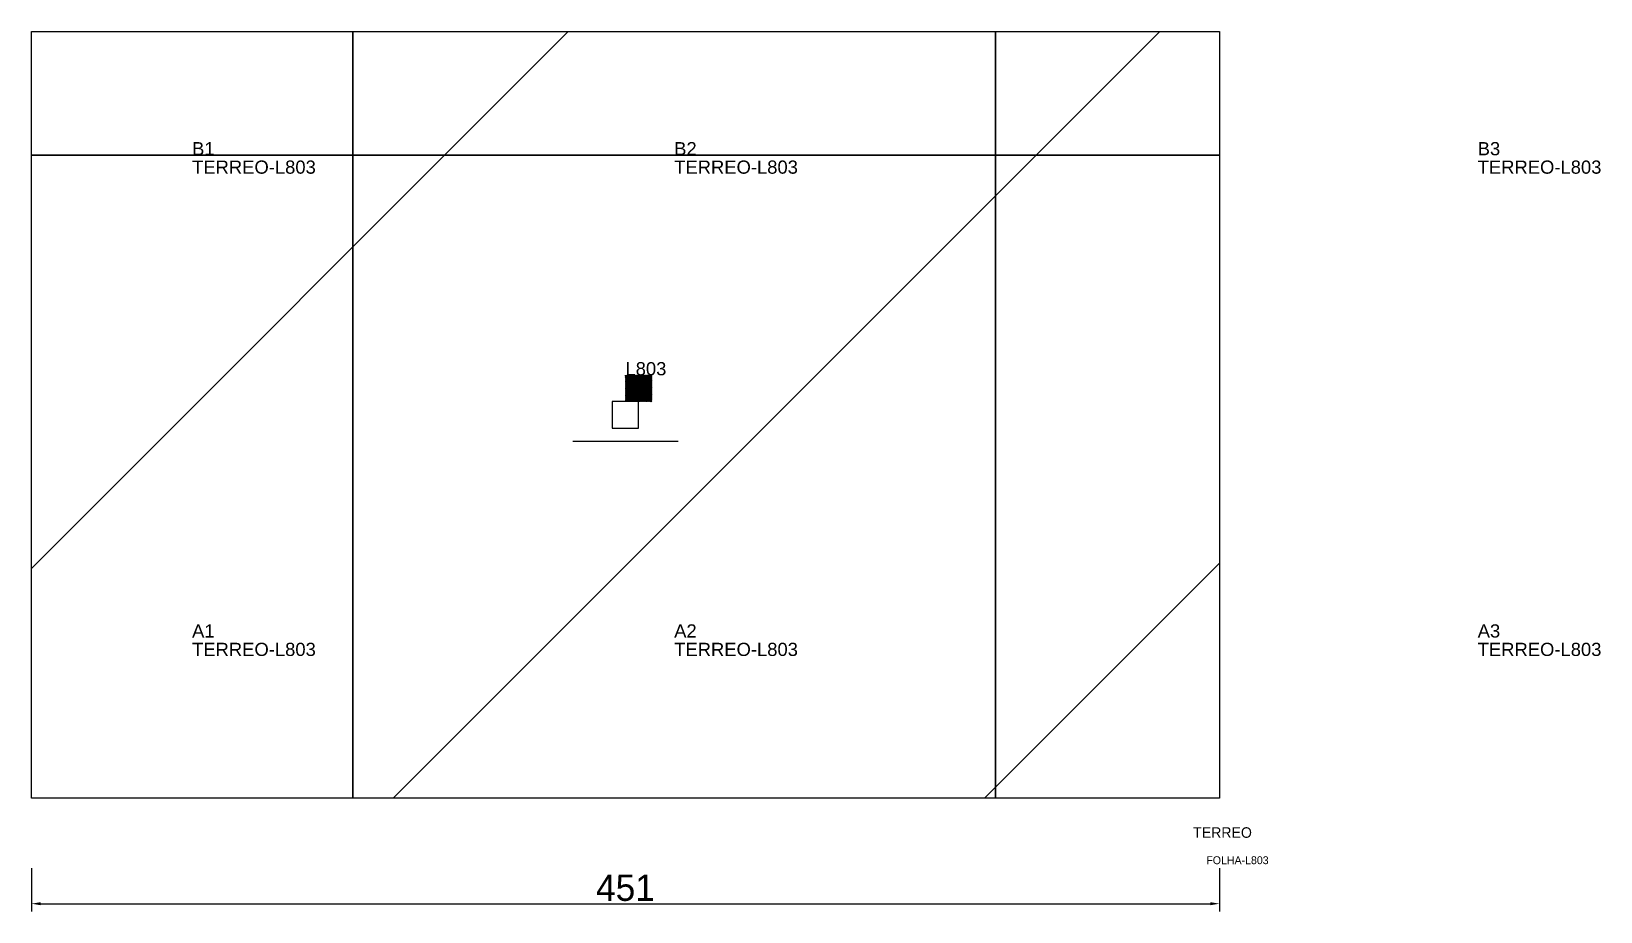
# Model space of a CAD drawing. Header units: metres. Extents: x 222 to 818, y -132 to 202.
import ezdxf

# ---------------------------------------------------------------- set-up
doc = ezdxf.new("R2010")
doc.units = ezdxf.units.M
for name, color, linetype in [('3', 3, 'CONTINUOUS'), ('AUX00', 7, 'CONTINUOUS'), ('COTA', 241, 'CONTINUOUS'), ('FOLHA', 255, 'CONTINUOUS'), ('Hachura', 251, 'CONTINUOUS'), ('NOMENCLATURA', 7, 'CONTINUOUS'), ('Nível', 160, 'CONTINUOUS'), ('Painéis', 200, 'CONTINUOUS'), ('Pilares', 5, 'CONTINUOUS'), ('REAPROVEITAMENTO', 251, 'CONTINUOUS'), ('SARR_2.2x7', 40, 'CONTINUOUS')]:
    doc.layers.add(name, color=color, linetype=linetype)
doc.styles.add('ARIAL', font='Arial.ttf')
doc.styles.add('STR_STANDARD', font='arial.ttf')
doc.dimstyles.new('EZ DXF', dxfattribs={"dimtxt": 10, "dimasz": 3.5, "dimexe": 3, "dimexo": 1.5, "dimgap": 1, "dimtad": 1, "dimdec": 1, "dimdsep": 46, "dimcen": 2.5, "dimazin": 3, "dimtfac": 1, "dimtmove": 0, "dimatfit": 3})

msp = doc.modelspace()

# ---------------------------------------------------------------- hatches: boundary and pattern name
at = {"layer": 'Hachura'}
h = msp.add_hatch(dxfattribs=at)
h.set_pattern_fill('ANSI31', scale=50)
h.paths.add_polyline_path([(663.2, -89.5), (232.2, -89.5), (222.2, -89.5), (222.2, 7), (222.2, 201.5), (673.2, 201.5), (673.2, -89.5)])
h = msp.add_hatch(dxfattribs=at)
h.set_pattern_fill('ANSI31', scale=50)
h.paths.add_polyline_path([(663.2, -89.5), (232.2, -89.5), (222.2, -89.5), (222.2, 7), (222.2, 201.5), (673.2, 201.5), (673.2, -89.5)])
at = {"layer": 'Reaproveitamento'}
h = msp.add_hatch(dxfattribs=at)
h.set_pattern_fill('SOLID')
h.paths.add_polyline_path([(447.7, 61), (457.7, 61), (457.7, 71), (447.7, 71)])
h = msp.add_hatch(dxfattribs=at)
h.set_pattern_fill('SOLID')
h.paths.add_polyline_path([(447.7, 61), (457.7, 61), (457.7, 71), (447.7, 71)])

# ---------------------------------------------------------------- linework, layer by layer
at = {"layer": '3'}
for points in [[(344.2, -89.5), (344.2, 201.5)], [(344.2, -89.5), (344.2, 201.5)], [(588.2, -89.5), (588.2, 201.5)], [(588.2, -89.5), (588.2, 201.5)], [(222.2, 154.5), (673.2, 154.5)], [(222.2, 154.5), (673.2, 154.5)]]:
    msp.add_lwpolyline(points, close=True, dxfattribs=at)
at = {"layer": 'Painéis', "color": 200}
for p, q in [((222.2, 7), (222.2, 201.5)), ((222.2, 201.5), (673.2, 201.5)), ((222.2, 7), (222.2, 201.5)), ((222.2, 201.5), (673.2, 201.5)), ((673.2, 201.5), (673.2, -89.5)), ((673.2, 201.5), (673.2, -89.5)), ((222.2, -89.5), (222.2, 7)), ((222.2, -89.5), (222.2, 7)), ((232.2, -89.5), (222.2, -89.5)), ((232.2, -89.5), (222.2, -89.5)), ((663.2, -89.5), (232.2, -89.5)), ((663.2, -89.5), (232.2, -89.5)), ((673.2, -89.5), (663.2, -89.5)), ((673.2, -89.5), (663.2, -89.5))]:
    msp.add_line(p, q, dxfattribs=at)
at = {"layer": 'Pilares'}
msp.add_lwpolyline([(442.7, 51), (452.7, 51), (452.7, 61), (442.7, 61)], close=True, dxfattribs=at)
msp.add_lwpolyline([(442.7, 51), (452.7, 51), (452.7, 61), (442.7, 61)], close=True, dxfattribs=at)
at = {"layer": 'SARR_2.2x7'}
msp.add_line((427.7, 46), (467.7, 46), dxfattribs=at)
msp.add_line((427.7, 46), (467.7, 46), dxfattribs=at)

# ---------------------------------------------------------------- texts
at = {"layer": '3', "style": 'STR_STANDARD'}
for s, p in [('B1', (283.2, 154.5)), ('B1', (283.2, 154.5)), ('B2', (466.2, 154.5)), ('B2', (466.2, 154.5)), ('B3', (771.2, 154.5)), ('B3', (771.2, 154.5)), ('A1', (283.2, -28.5)), ('A1', (283.2, -28.5)), ('A2', (466.2, -28.5)), ('A2', (466.2, -28.5)), ('A3', (771.2, -28.5)), ('A3', (771.2, -28.5))]:
    msp.add_text(s, height=5, dxfattribs=at).set_placement(p)
at = {"layer": 'AUX00', "style": 'STR_STANDARD'}
for p in [(283.2, 147.5), (283.2, 147.5), (466.2, 147.5), (466.2, 147.5), (771.2, 147.5), (771.2, 147.5), (283.2, -35.5), (283.2, -35.5), (466.2, -35.5), (466.2, -35.5), (771.2, -35.5), (771.2, -35.5)]:
    msp.add_text('TERREO-L803', height=5, dxfattribs=at).set_placement(p)
at = {"layer": 'FOLHA'}
msp.add_text('FOLHA-L803', height=3, dxfattribs=at).set_placement((668.2, -114.5))
msp.add_text('FOLHA-L803', height=3, dxfattribs=at).set_placement((668.2, -114.5))
at = {"layer": 'NOMENCLATURA', "insert": (447.7, 76), "char_height": 5, "attachment_point": 1, "style": 'ARIAL'}
msp.add_mtext('L803', dxfattribs=at)
msp.add_mtext('L803', dxfattribs=at)
at = {"layer": 'Nível'}
msp.add_text('TERREO', height=4, dxfattribs=at).set_placement((663.2, -104.5))
msp.add_text('TERREO', height=4, dxfattribs=at).set_placement((663.2, -104.5))

# ---------------------------------------------------------------- dimensions: what is measured, and where the dimension line sits
at = {"layer": 'COTA'}
msp.add_linear_dim(base=(222.2, -129.5), p1=(222.2, -114.5), p2=(673.2, -114.5), dimstyle='EZ DXF', dxfattribs=at).render()
msp.add_linear_dim(base=(222.2, -129.5), p1=(222.2, -114.5), p2=(673.2, -114.5), dimstyle='EZ DXF', dxfattribs=at).render()

doc.saveas('drawing.dxf')
